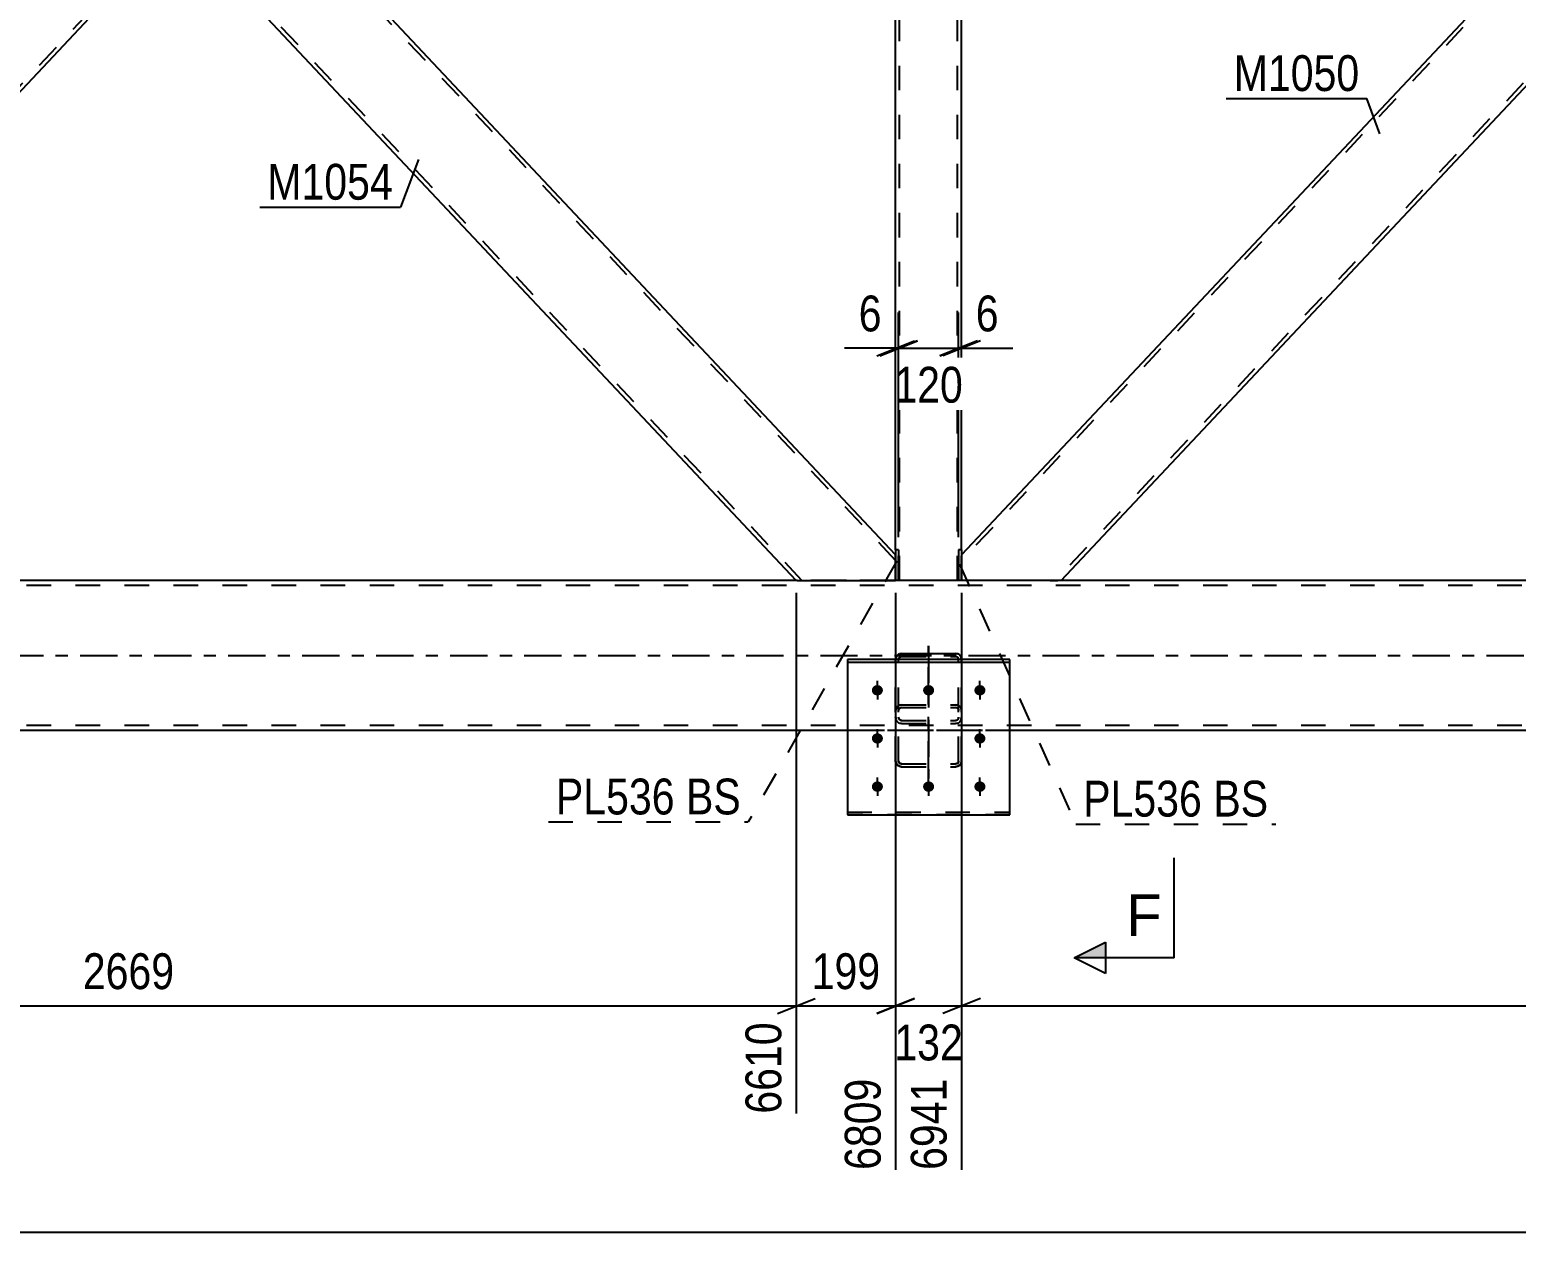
# Model space of a CAD drawing. Header units: millimetres. Extents: x -93 to 748, y -451 to 143.
# Drawn here: x 147.1 to 266, y -173.7 to -77.6 of the extents above; entities that cross this region are included whole.
import ezdxf

# ---------------------------------------------------------------- set-up
doc = ezdxf.new("R2010")
doc.units = ezdxf.units.MM
doc.linetypes.add('DXK_LINE_DOT2', pattern=[3.9198, 1.9599, -1.9599])
doc.linetypes.add('DXK_LINE_DOT3', pattern=[5.9187, 2.979, -0.9799, 0.9799, -0.9799])
doc.styles.add('Arial', font='ARIAL.TTF', dxfattribs={"height": 0.2})
doc.styles.add('Arial Narrow', font='ARIALN.TTF', dxfattribs={"height": 0.2})

# ---------------------------------------------------------------- blocks, each defined once
blk = doc.blocks.new('Part-761544515-5502 - 5128')
at = {"color": 7, "linetype": 'DXK_LINE_DOT2'}
for p, q in [((328.86, -6), (221.64, -120)), ((328.48, -6), (328.42, -6)), ((336.36, -7.59), (229.15, -121.6)), ((279, -58.55), (274.06, -63.8)), ((283.94, -63.8), (279, -69.05)), ((221.64, -121.6), (221.64, -119.54)), ((228.71, -121.6), (229.33, -121.6)), ((229.59, -121.6), (229.52, -121.6))]:
    blk.add_line(p, q, dxfattribs=at)
at = {"color": 2, "linetype": 'Continuous'}
for p, q in [((328.42, -6), (279, -58.55)), ((336.36, -6), (328.48, -6)), ((336.36, -8.06), (336.36, -6)), ((336.36, -8.06), (283.94, -63.8)), ((274.06, -63.8), (221.64, -119.54)), ((229.59, -121.6), (279, -69.05)), ((228.71, -121.6), (221.64, -121.6)), ((229.52, -121.6), (228.71, -121.6)), ((229.52, -121.6), (229.52, -121.6))]:
    blk.add_line(p, q, dxfattribs=at)
blk = doc.blocks.new('Bolt-761544515-5222 - 5128')
at = {"color": 1, "linetype": 'DXK_LINE_DOT2'}
for p, q in [((214.9, -130.78), (214.9, -129.64)), ((219, -130.78), (219, -129.64)), ((223.1, -130.78), (223.1, -129.64)), ((214.9, -134.63), (214.9, -133.5)), ((223.1, -134.63), (223.1, -133.5)), ((214.9, -138.48), (214.9, -137.35)), ((219, -138.48), (219, -137.35)), ((223.1, -138.48), (223.1, -137.35))]:
    blk.add_line(p, q, dxfattribs=at)
blk = doc.blocks.new('Bolt-761544515-5227 - 5128')
at = {"linetype": 'Continuous'}
for points in [[(214.9, -129.97), (214.99, -129.98), (215.08, -130), (215.16, -130.05), (215.23, -130.11), (215.28, -130.18), (215.32, -130.25), (215.34, -130.34), (215.34, -130.43), (215.32, -130.51), (215.28, -130.59), (215.23, -130.66), (215.16, -130.72), (215.08, -130.76), (214.99, -130.79), (214.9, -130.8), (214.81, -130.79), (214.72, -130.76), (214.64, -130.72), (214.57, -130.66), (214.52, -130.59), (214.48, -130.51), (214.46, -130.43), (214.46, -130.34), (214.48, -130.25), (214.52, -130.18), (214.57, -130.11), (214.64, -130.05), (214.72, -130), (214.81, -129.98)], [(219, -129.97), (219.09, -129.98), (219.18, -130), (219.26, -130.05), (219.33, -130.11), (219.38, -130.18), (219.42, -130.25), (219.44, -130.34), (219.44, -130.43), (219.42, -130.51), (219.38, -130.59), (219.33, -130.66), (219.26, -130.72), (219.18, -130.76), (219.09, -130.79), (219, -130.8), (218.91, -130.79), (218.82, -130.76), (218.74, -130.72), (218.67, -130.66), (218.62, -130.59), (218.58, -130.51), (218.56, -130.43), (218.56, -130.34), (218.58, -130.25), (218.62, -130.18), (218.67, -130.11), (218.74, -130.05), (218.82, -130), (218.91, -129.98)], [(223.1, -129.97), (223.19, -129.98), (223.28, -130), (223.36, -130.05), (223.43, -130.11), (223.48, -130.18), (223.52, -130.25), (223.54, -130.34), (223.54, -130.43), (223.52, -130.51), (223.48, -130.59), (223.43, -130.66), (223.36, -130.72), (223.28, -130.76), (223.19, -130.79), (223.1, -130.8), (223.01, -130.79), (222.92, -130.76), (222.84, -130.72), (222.77, -130.66), (222.72, -130.59), (222.68, -130.51), (222.66, -130.43), (222.66, -130.34), (222.68, -130.25), (222.72, -130.18), (222.77, -130.11), (222.84, -130.05), (222.92, -130), (223.01, -129.98)], [(214.9, -133.82), (214.99, -133.83), (215.08, -133.86), (215.16, -133.9), (215.23, -133.96), (215.28, -134.03), (215.32, -134.11), (215.34, -134.19), (215.34, -134.28), (215.32, -134.36), (215.28, -134.44), (215.23, -134.51), (215.16, -134.57), (215.08, -134.61), (214.99, -134.64), (214.9, -134.65), (214.81, -134.64), (214.72, -134.61), (214.64, -134.57), (214.57, -134.51), (214.52, -134.44), (214.48, -134.36), (214.46, -134.28), (214.46, -134.19), (214.48, -134.11), (214.52, -134.03), (214.57, -133.96), (214.64, -133.9), (214.72, -133.86), (214.81, -133.83)], [(223.1, -133.82), (223.19, -133.83), (223.28, -133.86), (223.36, -133.9), (223.43, -133.96), (223.48, -134.03), (223.52, -134.11), (223.54, -134.19), (223.54, -134.28), (223.52, -134.36), (223.48, -134.44), (223.43, -134.51), (223.36, -134.57), (223.28, -134.61), (223.19, -134.64), (223.1, -134.65), (223.01, -134.64), (222.92, -134.61), (222.84, -134.57), (222.77, -134.51), (222.72, -134.44), (222.68, -134.36), (222.66, -134.28), (222.66, -134.19), (222.68, -134.11), (222.72, -134.03), (222.77, -133.96), (222.84, -133.9), (222.92, -133.86), (223.01, -133.83)], [(214.9, -137.67), (214.99, -137.68), (215.08, -137.71), (215.16, -137.75), (215.23, -137.81), (215.28, -137.88), (215.32, -137.96), (215.34, -138.04), (215.34, -138.13), (215.32, -138.22), (215.28, -138.29), (215.23, -138.36), (215.16, -138.42), (215.08, -138.47), (214.99, -138.49), (214.9, -138.5), (214.81, -138.49), (214.72, -138.47), (214.64, -138.42), (214.57, -138.36), (214.52, -138.29), (214.48, -138.22), (214.46, -138.13), (214.46, -138.04), (214.48, -137.96), (214.52, -137.88), (214.57, -137.81), (214.64, -137.75), (214.72, -137.71), (214.81, -137.68)], [(219, -137.67), (219.09, -137.68), (219.18, -137.71), (219.26, -137.75), (219.33, -137.81), (219.38, -137.88), (219.42, -137.96), (219.44, -138.04), (219.44, -138.13), (219.42, -138.22), (219.38, -138.29), (219.33, -138.36), (219.26, -138.42), (219.18, -138.47), (219.09, -138.49), (219, -138.5), (218.91, -138.49), (218.82, -138.47), (218.74, -138.42), (218.67, -138.36), (218.62, -138.29), (218.58, -138.22), (218.56, -138.13), (218.56, -138.04), (218.58, -137.96), (218.62, -137.88), (218.67, -137.81), (218.74, -137.75), (218.82, -137.71), (218.91, -137.68)], [(223.1, -137.67), (223.19, -137.68), (223.28, -137.71), (223.36, -137.75), (223.43, -137.81), (223.48, -137.88), (223.52, -137.96), (223.54, -138.04), (223.54, -138.13), (223.52, -138.22), (223.48, -138.29), (223.43, -138.36), (223.36, -138.42), (223.28, -138.47), (223.19, -138.49), (223.1, -138.5), (223.01, -138.49), (222.92, -138.47), (222.84, -138.42), (222.77, -138.36), (222.72, -138.29), (222.68, -138.22), (222.66, -138.13), (222.66, -138.04), (222.68, -137.96), (222.72, -137.88), (222.77, -137.81), (222.84, -137.75), (222.92, -137.71), (223.01, -137.68)]]:
    blk.add_hatch(color=1, dxfattribs=at).paths.add_polyline_path(points)
at = {"color": 1, "linetype": 'Continuous'}
for p, q in [((214.9, -129.99), (214.9, -131.12)), ((219, -129.99), (219, -131.12)), ((223.1, -129.99), (223.1, -131.12)), ((214.9, -133.84), (214.9, -134.97)), ((223.1, -133.84), (223.1, -134.97)), ((214.9, -137.69), (214.9, -138.83)), ((219, -137.69), (219, -138.83)), ((223.1, -137.69), (223.1, -138.83))]:
    blk.add_line(p, q, dxfattribs=at)
blk = doc.blocks.new('Part-761544515-5252 - 5128')
at = {"color": 7, "linetype": 'DXK_LINE_DOT2'}
for p, q in [((221.4, -121.6), (221.4, -119.14)), ((221.64, -119.14), (221.4, -119.14)), ((221.64, -121.6), (221.64, -119.14)), ((221.64, -121.6), (221.4, -121.6))]:
    blk.add_line(p, q, dxfattribs=at)
blk = doc.blocks.new('Part-761544515-5257 - 5128')
at = {"color": 2, "linetype": 'Continuous'}
for p, q in [((221.64, -119.14), (221.4, -119.14)), ((221.4, -119.14), (221.4, -121.6)), ((221.64, -119.14), (221.64, -121.6)), ((221.64, -121.6), (221.4, -121.6))]:
    blk.add_line(p, q, dxfattribs=at)
blk = doc.blocks.new('Part-761544515-5324 - 5128')
at = {"color": 7, "linetype": 'DXK_LINE_DOT2'}
for p, q in [((678, -122), (-56, -122)), ((678, -121.6), (-18.36, -121.6)), ((216.36, -121.6), (208.48, -121.6)), ((216.6, -121.6), (216.36, -121.6)), ((229.52, -121.6), (221.4, -121.6)), ((678, -133.2), (-56, -133.2)), ((678, -133.6), (-36.75, -133.6)), ((225.5, -133.6), (212.5, -133.6))]:
    blk.add_line(p, q, dxfattribs=at)
at = {"color": 2, "linetype": 'Continuous'}
for p, q in [((208.48, -121.6), (109.52, -121.6)), ((216.36, -121.6), (216.36, -121.6)), ((221.4, -121.6), (216.6, -121.6)), ((328.48, -121.6), (229.52, -121.6)), ((212.5, -133.6), (-8.83, -133.6)), ((452.5, -133.6), (225.5, -133.6))]:
    blk.add_line(p, q, dxfattribs=at)
at = {"color": 7, "linetype": 'DXK_LINE_DOT3'}
blk.add_line((-56, -127.6), (678, -127.6), dxfattribs=at)
blk = doc.blocks.new('Part-761544515-5406 - 5128')
at = {"color": 7, "linetype": 'DXK_LINE_DOT3'}
blk.add_line((219, -126.82), (219, -137.44), dxfattribs=at)
at = {"color": 7, "linetype": 'DXK_LINE_DOT2'}
for p, q in [((216.36, -127.94), (216.37, -127.91)), ((216.36, -136.05), (216.36, -127.94)), ((216.62, -127.84), (216.6, -127.94)), ((216.6, -136.05), (216.6, -127.94)), ((216.67, -127.76), (216.62, -127.84)), ((216.75, -127.71), (216.67, -127.76)), ((216.84, -127.69), (216.75, -127.71)), ((216.84, -127.69), (221.16, -127.69)), ((221.25, -127.71), (221.16, -127.69)), ((221.33, -127.76), (221.25, -127.71)), ((221.38, -127.84), (221.33, -127.76)), ((221.4, -127.94), (221.38, -127.84)), ((221.4, -136.05), (221.4, -127.94)), ((221.63, -127.91), (221.64, -127.94)), ((221.64, -136.05), (221.64, -127.94)), ((216.4, -131.81), (216.36, -131.99)), ((216.5, -131.67), (216.4, -131.81)), ((216.66, -131.57), (216.5, -131.67)), ((216.6, -131.99), (216.62, -131.9)), ((216.62, -131.9), (216.67, -131.83)), ((216.84, -131.54), (216.66, -131.57)), ((216.67, -131.83), (216.75, -131.78)), ((216.75, -131.78), (216.84, -131.76)), ((216.84, -131.54), (221.16, -131.54)), ((216.84, -131.76), (221.16, -131.76)), ((221.34, -131.57), (221.16, -131.54)), ((221.16, -131.76), (221.25, -131.78)), ((221.25, -131.78), (221.33, -131.83)), ((221.33, -131.83), (221.38, -131.9)), ((221.5, -131.67), (221.34, -131.57)), ((221.38, -131.9), (221.4, -131.99)), ((221.6, -131.81), (221.5, -131.67)), ((221.64, -131.99), (221.6, -131.81)), ((216.4, -132.73), (216.36, -132.54)), ((216.6, -132.54), (216.62, -132.64)), ((216.62, -132.64), (216.67, -132.72)), ((216.84, -133.05), (216.66, -133.01)), ((216.67, -132.72), (216.75, -132.77)), ((216.75, -132.77), (216.84, -132.79)), ((216.84, -132.79), (221.16, -132.79)), ((216.84, -133.05), (221.16, -133.05)), ((221.16, -132.79), (221.25, -132.77)), ((221.34, -133.01), (221.16, -133.05)), ((221.25, -132.77), (221.33, -132.72)), ((221.33, -132.72), (221.38, -132.64)), ((221.38, -132.64), (221.4, -132.54)), ((221.64, -132.54), (221.6, -132.73)), ((216.36, -136.05), (216.4, -136.22)), ((216.4, -136.22), (216.5, -136.36)), ((216.5, -136.36), (216.66, -136.46)), ((216.62, -136.13), (216.6, -136.05)), ((216.67, -136.21), (216.62, -136.13)), ((216.66, -136.46), (216.84, -136.5)), ((216.75, -136.25), (216.67, -136.21)), ((216.84, -136.27), (216.75, -136.25)), ((216.84, -136.27), (221.16, -136.27)), ((216.84, -136.5), (221.16, -136.5)), ((221.25, -136.25), (221.16, -136.27)), ((221.16, -136.5), (221.34, -136.46)), ((221.33, -136.21), (221.25, -136.25)), ((221.38, -136.13), (221.33, -136.21)), ((221.34, -136.46), (221.5, -136.36)), ((221.4, -136.05), (221.38, -136.13)), ((221.5, -136.36), (221.6, -136.22)), ((221.6, -136.22), (221.64, -136.05))]:
    blk.add_line(p, q, dxfattribs=at)
at = {"color": 2, "linetype": 'Continuous'}
for p, q in [((216.37, -127.91), (216.4, -127.75)), ((216.66, -127.47), (216.84, -127.43)), ((216.84, -127.43), (221.16, -127.43)), ((221.16, -127.43), (221.34, -127.47)), ((221.6, -127.75), (221.63, -127.91))]:
    blk.add_line(p, q, dxfattribs=at)
for centre, start, end in [((216.86, -127.92), 114.32, 159.2417), ((221.14, -127.92), 20.7583, 65.68)]:
    blk.add_arc(centre, 0.496, start, end, dxfattribs=at)
at = {"color": 7, "linetype": 'DXK_LINE_DOT2'}
for centre, start, end in [((216.86, -132.56), 200.7583, 245.68), ((221.14, -132.56), 294.32, 339.2417)]:
    blk.add_arc(centre, 0.496, start, end, dxfattribs=at)
blk = doc.blocks.new('Part-761544515-5397 - 5128')
at = {"color": 2, "linetype": 'Continuous'}
for p, q in [((159, -69.05), (163.94, -63.8)), ((216.36, -119.54), (163.94, -63.8)), ((208.42, -121.6), (159, -69.05)), ((216.36, -121.6), (216.36, -120.47)), ((208.48, -121.6), (216.36, -121.6))]:
    blk.add_line(p, q, dxfattribs=at)
at = {"color": 7, "linetype": 'DXK_LINE_DOT2'}
for p, q in [((216.36, -120), (163.72, -64.03)), ((159.22, -68.82), (159.24, -68.8)), ((208.86, -121.6), (159.22, -68.82)), ((216.36, -120.47), (216.36, -119.54)), ((208.48, -121.6), (208.42, -121.6))]:
    blk.add_line(p, q, dxfattribs=at)
blk = doc.blocks.new('Part-761544515-5437 - 5128')
at = {"color": 7, "linetype": 'DXK_LINE_DOT2'}
for p, q in [((221.64, -6), (216.36, -6)), ((216.36, -8.46), (216.36, -6)), ((216.68, -121.6), (216.68, -6)), ((221.32, -121.6), (221.32, -6)), ((221.64, -8.46), (221.64, -6)), ((216.36, -121.6), (216.36, -119.14)), ((221.64, -121.6), (221.64, -119.14)), ((221.64, -121.6), (216.36, -121.6))]:
    blk.add_line(p, q, dxfattribs=at)
at = {"color": 2, "linetype": 'Continuous'}
for p, q in [((216.36, -119.14), (216.36, -8.46)), ((221.64, -119.14), (221.64, -8.46))]:
    blk.add_line(p, q, dxfattribs=at)
blk = doc.blocks.new('Part-761544515-5507 - 5128')
at = {"color": 7, "linetype": 'DXK_LINE_DOT2'}
for p, q in [((208.86, -6), (101.64, -120)), ((208.48, -6), (208.42, -6)), ((216.36, -6), (212.5, -6)), ((216.36, -6.49), (216.36, -6)), ((216.36, -8.06), (216.36, -7.13)), ((216.36, -7.59), (109.15, -121.6)), ((159, -58.55), (154.06, -63.8)), ((163.94, -63.8), (159, -69.05)), ((101.64, -121.6), (101.64, -119.54)), ((108.71, -121.6), (109.33, -121.6)), ((109.59, -121.6), (109.52, -121.6))]:
    blk.add_line(p, q, dxfattribs=at)
at = {"color": 2, "linetype": 'Continuous'}
for p, q in [((208.42, -6), (159, -58.55)), ((212.5, -6), (208.48, -6)), ((216.36, -7.13), (216.36, -6.49)), ((216.36, -8.06), (163.94, -63.8)), ((101.64, -119.54), (154.06, -63.8)), ((159, -69.05), (109.59, -121.6)), ((108.71, -121.6), (101.64, -121.6)), ((109.52, -121.6), (108.71, -121.6)), ((109.52, -121.6), (109.52, -121.6))]:
    blk.add_line(p, q, dxfattribs=at)
blk = doc.blocks.new('Part-761544515-5653 - 5128')
at = {"color": 7, "linetype": 'DXK_LINE_DOT2'}
for p, q in [((216.36, -121.6), (216.36, -119.14)), ((216.6, -119.14), (216.36, -119.14)), ((216.6, -121.6), (216.6, -119.14)), ((216.6, -121.6), (216.36, -121.6))]:
    blk.add_line(p, q, dxfattribs=at)
blk = doc.blocks.new('Part-761544515-5525 - 5128')
at = {"color": 7, "linetype": 'DXK_LINE_DOT3'}
blk.add_line((219, -137.44), (219, -126.82), dxfattribs=at)
at = {"color": 7, "linetype": 'DXK_LINE_DOT2'}
for p, q in [((216.4, -127.75), (216.36, -127.94)), ((216.36, -136.05), (216.36, -127.94)), ((216.6, -127.94), (216.62, -127.84)), ((216.6, -136.05), (216.6, -127.94)), ((216.62, -127.84), (216.67, -127.76)), ((216.84, -127.43), (216.66, -127.47)), ((216.67, -127.76), (216.75, -127.71)), ((216.75, -127.71), (216.84, -127.69)), ((216.84, -127.43), (221.16, -127.43)), ((216.84, -127.69), (221.16, -127.69)), ((221.34, -127.47), (221.16, -127.43)), ((221.16, -127.69), (221.25, -127.71)), ((221.25, -127.71), (221.33, -127.76)), ((221.33, -127.76), (221.38, -127.84)), ((221.38, -127.84), (221.4, -127.94)), ((221.4, -136.05), (221.4, -127.94)), ((221.64, -127.94), (221.6, -127.75)), ((221.64, -136.05), (221.64, -127.94)), ((216.36, -131.99), (216.4, -131.81)), ((216.4, -131.81), (216.5, -131.67)), ((216.5, -131.67), (216.66, -131.57)), ((216.62, -131.9), (216.6, -131.99)), ((216.67, -131.83), (216.62, -131.9)), ((216.66, -131.57), (216.84, -131.54)), ((216.75, -131.78), (216.67, -131.83)), ((216.84, -131.76), (216.75, -131.78)), ((216.84, -131.54), (221.16, -131.54)), ((216.84, -131.76), (221.16, -131.76)), ((221.16, -131.54), (221.34, -131.57)), ((221.25, -131.78), (221.16, -131.76)), ((221.33, -131.83), (221.25, -131.78)), ((221.38, -131.9), (221.33, -131.83)), ((221.34, -131.57), (221.5, -131.67)), ((221.4, -131.99), (221.38, -131.9)), ((221.5, -131.67), (221.6, -131.81)), ((221.6, -131.81), (221.64, -131.99)), ((216.36, -132.54), (216.4, -132.73)), ((216.62, -132.64), (216.6, -132.54)), ((216.67, -132.72), (216.62, -132.64)), ((216.66, -133.01), (216.84, -133.05)), ((216.75, -132.77), (216.67, -132.72)), ((216.84, -132.79), (216.75, -132.77)), ((216.84, -132.79), (221.16, -132.79)), ((216.84, -133.05), (221.16, -133.05)), ((221.25, -132.77), (221.16, -132.79)), ((221.16, -133.05), (221.34, -133.01)), ((221.33, -132.72), (221.25, -132.77)), ((221.38, -132.64), (221.33, -132.72)), ((221.4, -132.54), (221.38, -132.64)), ((221.6, -132.73), (221.64, -132.54)), ((216.4, -136.22), (216.36, -136.05)), ((216.5, -136.36), (216.4, -136.22)), ((216.66, -136.46), (216.5, -136.36)), ((216.6, -136.05), (216.62, -136.13)), ((216.62, -136.13), (216.67, -136.21)), ((216.84, -136.5), (216.66, -136.46)), ((216.67, -136.21), (216.75, -136.25)), ((216.75, -136.25), (216.84, -136.27)), ((216.84, -136.27), (221.16, -136.27)), ((216.84, -136.5), (221.16, -136.5)), ((221.16, -136.27), (221.25, -136.25)), ((221.34, -136.46), (221.16, -136.5)), ((221.25, -136.25), (221.33, -136.21)), ((221.33, -136.21), (221.38, -136.13)), ((221.5, -136.36), (221.34, -136.46)), ((221.38, -136.13), (221.4, -136.05)), ((221.6, -136.22), (221.5, -136.36)), ((221.64, -136.05), (221.6, -136.22))]:
    blk.add_line(p, q, dxfattribs=at)
for centre, start, end in [((216.86, -127.92), 114.32, 159.2417), ((221.14, -127.92), 20.7583, 65.68), ((216.86, -132.56), 200.7583, 245.68), ((221.14, -132.56), 294.32, 339.2417)]:
    blk.add_arc(centre, 0.496, start, end, dxfattribs=at)
blk = doc.blocks.new('Part-761544515-5559 - 5128')
at = {"color": 2, "linetype": 'Continuous'}
for p, q in [((225.5, -127.91), (212.5, -127.91)), ((212.5, -127.91), (212.5, -140.34)), ((212.5, -128.13), (225.5, -128.13)), ((225.5, -140.34), (225.5, -127.91)), ((212.5, -140.34), (225.5, -140.34))]:
    blk.add_line(p, q, dxfattribs=at)
at = {"color": 7, "linetype": 'DXK_LINE_DOT2'}
blk.add_line((212.5, -140.12), (225.5, -140.12), dxfattribs=at)
blk = doc.blocks.new('Part-761544515-5570 - 5128')
at = {"color": 7, "linetype": 'DXK_LINE_DOT2'}
for p, q in [((225.5, -127.91), (212.5, -127.91)), ((212.5, -127.91), (212.5, -140.34)), ((212.5, -128.13), (225.5, -128.13)), ((225.5, -140.34), (225.5, -127.91)), ((212.5, -140.12), (225.5, -140.12)), ((225.5, -140.34), (212.5, -140.34))]:
    blk.add_line(p, q, dxfattribs=at)
blk = doc.blocks.new('Part-761544515-5648 - 5128')
at = {"color": 2, "linetype": 'Continuous'}
for p, q in [((216.6, -119.14), (216.36, -119.14)), ((216.36, -119.14), (216.36, -121.6)), ((216.6, -119.14), (216.6, -121.6)), ((216.6, -121.6), (216.36, -121.6))]:
    blk.add_line(p, q, dxfattribs=at)
blk = doc.blocks.new('StraightDimension-761544515-12937 - 5128')
at = {"color": 7, "linetype": 'Continuous'}
for p, q in [((216.36, -122.6), (216.36, -168.74)), ((221.64, -122.6), (221.64, -168.74)), ((214.86, -156.23), (217.86, -155.03)), ((216.36, -155.63), (221.64, -155.63)), ((223.14, -155.03), (220.14, -156.23))]:
    blk.add_line(p, q, dxfattribs=at)
at = {"color": 0}
blk.add_wipeout([(222.34, -160.58), (222.34, -156.38), (215.66, -156.38), (215.66, -160.58)], dxfattribs=at)
at = {"color": 3, "style": 'Arial Narrow'}
blk.add_text('132', height=2.863, dxfattribs=at).set_placement((216.26, -159.98))
at = {"color": 0, "linetype": 'Continuous'}
blk.add_wipeout([(221.04, -160.83), (216.84, -160.83), (216.84, -169.34), (221.04, -169.34)], dxfattribs=at)
at = {"color": 3, "linetype": 'Continuous', "style": 'Arial Narrow'}
blk.add_text('6941', height=2.863, rotation=90.0002, dxfattribs=at).set_placement((220.44, -168.74))
blk = doc.blocks.new('StraightDimension-761544515-12938 - 5128')
at = {"color": 7, "linetype": 'Continuous'}
for p, q in [((208.42, -122.6), (208.42, -164.24)), ((216.36, -122.6), (216.36, -168.74)), ((206.92, -156.23), (209.92, -155.03)), ((208.42, -155.63), (216.36, -155.63)), ((217.86, -155.03), (214.86, -156.23))]:
    blk.add_line(p, q, dxfattribs=at)
at = {"color": 0, "linetype": 'Continuous'}
blk.add_wipeout([(215.76, -160.83), (211.56, -160.83), (211.56, -169.34), (215.76, -169.34)], dxfattribs=at)
at = {"color": 3, "linetype": 'Continuous', "style": 'Arial Narrow'}
blk.add_text('6809', height=2.863, rotation=90.0002, dxfattribs=at).set_placement((215.16, -168.74))
at = {"color": 0}
blk.add_wipeout([(215.73, -154.88), (215.73, -150.68), (209.05, -150.68), (209.05, -154.88)], dxfattribs=at)
at = {"color": 3, "style": 'Arial Narrow'}
blk.add_text('199', height=2.863, dxfattribs=at).set_placement((209.65, -154.28))
blk = doc.blocks.new('StraightDimension-761544515-5766 - 5128')
at = {"color": 7, "linetype": 'Continuous'}
blk.add_line((-57, -173.73), (719, -173.73), dxfattribs=at)
blk = doc.blocks.new('StraightDimension-761544515-11566 - 5128')
at = {"color": 7, "linetype": 'Continuous'}
for p, q in [((221.4, -118.14), (221.4, -100.18)), ((221.64, -118.14), (221.64, -100.18)), ((219.9, -103.63), (222.9, -102.43)), ((223.14, -102.43), (220.14, -103.63)), ((221.4, -103.03), (221.64, -103.03)), ((221.64, -103.03), (225.72, -103.03)), ((221.64, -103.03), (225.72, -103.03))]:
    blk.add_line(p, q, dxfattribs=at)
at = {"color": 0}
blk.add_wipeout([(225.19, -102.28), (225.19, -98.08), (222.17, -98.08), (222.17, -102.28)], dxfattribs=at)
at = {"color": 3, "style": 'Arial Narrow'}
blk.add_text('6', height=2.86, dxfattribs=at).set_placement((222.77, -101.68))
blk = doc.blocks.new('StraightDimension-761544515-11567 - 5128')
at = {"color": 7, "linetype": 'Continuous'}
for p, q in [((216.6, -118.14), (216.6, -100.63)), ((221.4, -118.14), (221.4, -100.63)), ((215.1, -103.63), (218.1, -102.43)), ((216.6, -103.03), (221.4, -103.03)), ((222.9, -102.43), (219.9, -103.63))]:
    blk.add_line(p, q, dxfattribs=at)
at = {"color": 0}
blk.add_wipeout([(222.34, -107.98), (222.34, -103.78), (215.66, -103.78), (215.66, -107.98)], dxfattribs=at)
at = {"color": 3, "style": 'Arial Narrow'}
blk.add_text('120', height=2.863, dxfattribs=at).set_placement((216.26, -107.38))
blk = doc.blocks.new('StraightDimension-761544515-11568 - 5128')
at = {"color": 7, "linetype": 'Continuous'}
for p, q in [((216.36, -118.14), (216.36, -100.18)), ((216.6, -118.14), (216.6, -100.18)), ((216.36, -103.03), (212.28, -103.03)), ((216.36, -103.03), (212.28, -103.03)), ((214.86, -103.63), (217.86, -102.43)), ((218.1, -102.43), (215.1, -103.63)), ((216.36, -103.03), (216.6, -103.03))]:
    blk.add_line(p, q, dxfattribs=at)
at = {"color": 0}
blk.add_wipeout([(215.84, -102.28), (215.84, -98.08), (212.81, -98.08), (212.81, -102.28)], dxfattribs=at)
at = {"color": 3, "style": 'Arial Narrow'}
blk.add_text('6', height=2.86, dxfattribs=at).set_placement((213.41, -101.68))
blk = doc.blocks.new('StraightDimension-761544515-12936 - 5128')
at = {"color": 7, "linetype": 'Continuous'}
for p, q in [((221.64, -122.6), (221.64, -168.74)), ((328.42, -122.6), (328.42, -164.24)), ((223.14, -155.03), (220.14, -156.23)), ((221.64, -155.63), (328.42, -155.63)), ((326.92, -156.23), (329.92, -155.03))]:
    blk.add_line(p, q, dxfattribs=at)
at = {"color": 0}
blk.add_wipeout([(279.28, -154.88), (279.28, -150.68), (270.77, -150.68), (270.77, -154.88)], dxfattribs=at)
at = {"color": 3, "style": 'Arial Narrow'}
blk.add_text('2669', height=2.863, dxfattribs=at).set_placement((271.37, -154.28))
at = {"color": 0, "linetype": 'Continuous'}
blk.add_wipeout([(327.82, -156.33), (323.62, -156.33), (323.62, -164.84), (327.82, -164.84)], dxfattribs=at)
at = {"color": 3, "linetype": 'Continuous', "style": 'Arial Narrow'}
blk.add_text('9610', height=2.863, rotation=90.0002, dxfattribs=at).set_placement((327.22, -164.24))
blk = doc.blocks.new('StraightDimension-761544515-12939 - 5128')
at = {"color": 7, "linetype": 'Continuous'}
for p, q in [((101.64, -122.6), (101.64, -168.74)), ((208.42, -122.6), (208.42, -164.24)), ((103.14, -155.03), (100.14, -156.23)), ((101.64, -155.63), (208.42, -155.63)), ((206.92, -156.23), (209.92, -155.03))]:
    blk.add_line(p, q, dxfattribs=at)
at = {"color": 0}
blk.add_wipeout([(159.28, -154.88), (159.28, -150.68), (150.77, -150.68), (150.77, -154.88)], dxfattribs=at)
at = {"color": 3, "style": 'Arial Narrow'}
blk.add_text('2669', height=2.863, dxfattribs=at).set_placement((151.37, -154.28))
at = {"color": 0, "linetype": 'Continuous'}
blk.add_wipeout([(207.82, -156.33), (203.62, -156.33), (203.62, -164.84), (207.82, -164.84)], dxfattribs=at)
at = {"color": 3, "linetype": 'Continuous', "style": 'Arial Narrow'}
blk.add_text('6610', height=2.863, rotation=90.0002, dxfattribs=at).set_placement((207.22, -164.24))
blk = doc.blocks.new('MarkSet-761544515-7164 - 5128')
at = {"color": 30, "linetype": 'DXK_LINE_DOT2'}
for p in [(216.46, -120.02), (188.6, -140.91)]:
    blk.add_line(p, (204.58, -140.91), dxfattribs=at)
at = {"color": 0}
for points in [[(198.7, -140.31), (198.7, -137.31), (189.2, -137.31), (189.2, -140.31)], [(203.98, -140.31), (203.98, -137.31), (199.6, -137.31), (199.6, -140.31)]]:
    blk.add_wipeout(points, dxfattribs=at)
for points in [[(198.7, -140.31), (198.7, -137.31), (189.2, -137.31), (189.2, -140.31)], [(203.98, -140.31), (203.98, -137.31), (199.6, -137.31), (199.6, -140.31)]]:
    blk.add_wipeout(points, dxfattribs=at)
at = {"color": 3, "style": 'Arial Narrow'}
for s, p in [('PL536', (189.2, -140.31)), ('BS', (199.6, -140.31))]:
    blk.add_text(s, height=2.863, dxfattribs=at).set_placement(p)
blk = doc.blocks.new('Mark-761544515-5393 - 5128')
at = {"color": 30, "linetype": 'Continuous'}
for p in [(178.2, -87.93), (165.52, -91.75)]:
    blk.add_line(p, (176.77, -91.75), dxfattribs=at)
at = {"color": 0}
blk.add_wipeout([(176.17, -91.15), (176.17, -88.15), (166.12, -88.15), (166.12, -91.15)], dxfattribs=at)
blk.add_wipeout([(176.17, -91.15), (176.17, -88.15), (166.12, -88.15), (166.12, -91.15)], dxfattribs=at)
at = {"color": 3, "style": 'Arial Narrow'}
blk.add_text('M1054', height=2.863, dxfattribs=at).set_placement((166.12, -91.15))
blk = doc.blocks.new('SectionMark-761544515-15077 - 5128')
at = {"linetype": 'Continuous'}
for points in [[(233.14, 22.74), (233.14, 21.49), (230.64, 22.74)], [(233.14, -150.54), (233.14, -151.79), (230.64, -151.79)]]:
    blk.add_hatch(color=6, dxfattribs=at).paths.add_polyline_path(points)
at = {"color": 6, "linetype": 'Continuous'}
for p, q in [((230.64, 22.74), (233.14, 23.99)), ((233.14, 21.49), (233.14, 23.99)), ((238.64, 22.74), (230.64, 22.74)), ((230.64, 22.74), (233.14, 21.49)), ((238.64, 22.74), (238.64, 14.74)), ((238.64, -151.79), (238.64, -143.79)), ((230.64, -151.79), (233.14, -150.54)), ((233.14, -150.54), (233.14, -153.04)), ((238.64, -151.79), (230.64, -151.79)), ((233.14, -153.04), (230.64, -151.79))]:
    blk.add_line(p, q, dxfattribs=at)
at = {"color": 0, "linetype": 'Continuous'}
for points in [[(237.64, 17.49), (237.64, 20.99), (234.79, 20.99), (234.79, 17.49)], [(237.64, -150.04), (237.64, -146.54), (234.79, -146.54), (234.79, -150.04)]]:
    blk.add_wipeout(points, dxfattribs=at)
at = {"color": 3, "linetype": 'Continuous', "style": 'Arial'}
for p in [(234.79, 17.49), (234.79, -150.04)]:
    blk.add_text('F', height=3.34, dxfattribs=at).set_placement(p)
blk = doc.blocks.new('Mark-761544515-5498 - 5128')
at = {"color": 30, "linetype": 'Continuous'}
for p in [(242.8, -83.06), (255.09, -85.88)]:
    blk.add_line(p, (254.05, -83.06), dxfattribs=at)
at = {"color": 0}
blk.add_wipeout([(253.45, -82.46), (253.45, -79.46), (243.4, -79.46), (243.4, -82.46)], dxfattribs=at)
blk.add_wipeout([(253.45, -82.46), (253.45, -79.46), (243.4, -79.46), (243.4, -82.46)], dxfattribs=at)
at = {"color": 3, "style": 'Arial Narrow'}
blk.add_text('M1050', height=2.863, dxfattribs=at).set_placement((243.4, -82.46))
blk = doc.blocks.new('MarkSet-761544515-7170 - 5128')
at = {"color": 30, "linetype": 'DXK_LINE_DOT2'}
for p, q in [((221.48, -120.29), (230.76, -141.08)), ((230.76, -141.08), (246.75, -141.08))]:
    blk.add_line(p, q, dxfattribs=at)
at = {"color": 0}
for points in [[(240.87, -140.48), (240.87, -137.48), (231.36, -137.48), (231.36, -140.48)], [(246.15, -140.48), (246.15, -137.48), (241.77, -137.48), (241.77, -140.48)]]:
    blk.add_wipeout(points, dxfattribs=at)
for points in [[(240.87, -140.48), (240.87, -137.48), (231.36, -137.48), (231.36, -140.48)], [(246.15, -140.48), (246.15, -137.48), (241.77, -137.48), (241.77, -140.48)]]:
    blk.add_wipeout(points, dxfattribs=at)
at = {"color": 3, "style": 'Arial Narrow'}
for s, p in [('PL536', (231.36, -140.48)), ('BS', (241.77, -140.48))]:
    blk.add_text(s, height=2.863, dxfattribs=at).set_placement(p)

msp = doc.modelspace()

# ---------------------------------------------------------------- block references
for name in ['Part-761544515-5507 - 5128', 'Part-761544515-5437 - 5128', 'Part-761544515-5502 - 5128', 'Part-761544515-5397 - 5128', 'Part-761544515-5653 - 5128', 'Part-761544515-5648 - 5128', 'Part-761544515-5252 - 5128', 'Part-761544515-5257 - 5128', 'Part-761544515-5324 - 5128', 'Part-761544515-5406 - 5128', 'Part-761544515-5525 - 5128', 'Part-761544515-5559 - 5128', 'Part-761544515-5570 - 5128', 'Bolt-761544515-5227 - 5128', 'Bolt-761544515-5222 - 5128']:
    msp.add_blockref(name, (0, 0))

# ---------------------------------------------------------------- next in the draw order: block references
msp.add_blockref('StraightDimension-761544515-12937 - 5128', (0, 0))

# ---------------------------------------------------------------- next in the draw order: block references
msp.add_blockref('StraightDimension-761544515-12938 - 5128', (0, 0))

# ---------------------------------------------------------------- next in the draw order: block references
msp.add_blockref('StraightDimension-761544515-5766 - 5128', (0, 0))

# ---------------------------------------------------------------- next in the draw order: block references
for name in ['Mark-761544515-5498 - 5128', 'Mark-761544515-5393 - 5128', 'StraightDimension-761544515-11566 - 5128', 'StraightDimension-761544515-12939 - 5128', 'StraightDimension-761544515-12936 - 5128']:
    msp.add_blockref(name, (0, 0))

# ---------------------------------------------------------------- next in the draw order: block references
for name in ['SectionMark-761544515-15077 - 5128', 'StraightDimension-761544515-11567 - 5128', 'MarkSet-761544515-7164 - 5128']:
    msp.add_blockref(name, (0, 0))

# ---------------------------------------------------------------- next in the draw order: block references
for name in ['StraightDimension-761544515-11568 - 5128', 'MarkSet-761544515-7170 - 5128']:
    msp.add_blockref(name, (0, 0))

doc.saveas('drawing.dxf')
